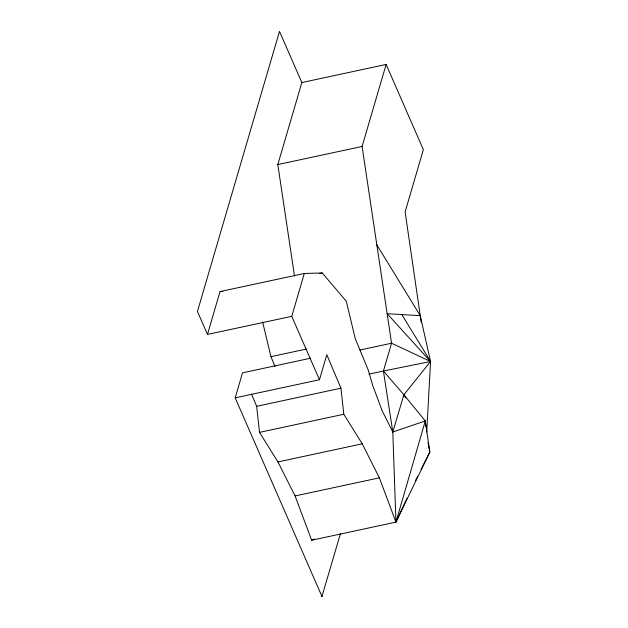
<?xml version="1.0" encoding="UTF-8"?>
<svg xmlns="http://www.w3.org/2000/svg" width="628" height="628" viewBox="0 0 628 628"><rect width="100%" height="100%" fill="white"/><g stroke="black" fill="none" stroke-linecap="round" stroke-linejoin="round"><path stroke-width="0.94" d="M426.726 432.033L430.557 361.5L420.242 315.664L376.824 244.841M294.501 276.037L277.811 164.575L301.848 82.558L386.134 64.441L362.097 146.465L391.558 343.226L383.41 371.022L403.875 394.753L425.282 420.948L395.938 522.119L311.653 540.229L295.089 495.947L277.953 461.933L259.521 432.37L256.656 406.3L251.443 393.976M304.321 273.47L291.761 316.324L207.476 334.434L220.036 291.58L304.321 273.47L322.235 272.968L346.271 301.204L355.236 338.563L368.157 369.837L372.718 385.443L382.248 410.995L392.814 432.009L395.938 522.119L429.827 452.066L425.282 420.948L392.814 432.009L383.41 371.022L430.557 361.5L401.81 314.573M322.007 596.576L235.186 397.854L242.518 372.836L310.522 358.227M235.186 397.854L319.471 379.744L326.803 354.726L340.941 388.19L343.806 414.26L362.246 443.823L379.375 477.837L395.938 522.119L406.999 498.255M321.913 596.6L340.454 533.612M392.814 432.009L403.875 394.753L430.557 361.5L387.138 313.71L420.242 315.664M415.43 480.718L417.612 476.377M421.098 469.43L429.827 452.066L428.021 442.567M311.653 540.229L314.29 538.981M277.811 164.575L362.097 146.465M319.362 273.588L322.235 272.968M262.661 322.117L270.951 356.673L306.393 349.058M359.946 350.016L391.558 343.226L430.557 361.5M369.044 374.115L383.41 371.022M256.656 406.3L340.941 388.19M259.521 432.37L343.806 414.26M277.953 461.933L362.246 443.823M295.089 495.947L379.375 477.837M220.036 291.58L222.861 291.502M403.875 394.753L405.767 398.105M386.134 64.441L423.358 149.652L405.115 211.926L421.215 322.329M301.848 82.558L279.491 31.4L197.443 311.457L207.476 334.434M291.761 316.324L319.471 379.744M270.951 356.673L275.009 366.501M425.282 420.948L425.8 426.561"/></g></svg>
